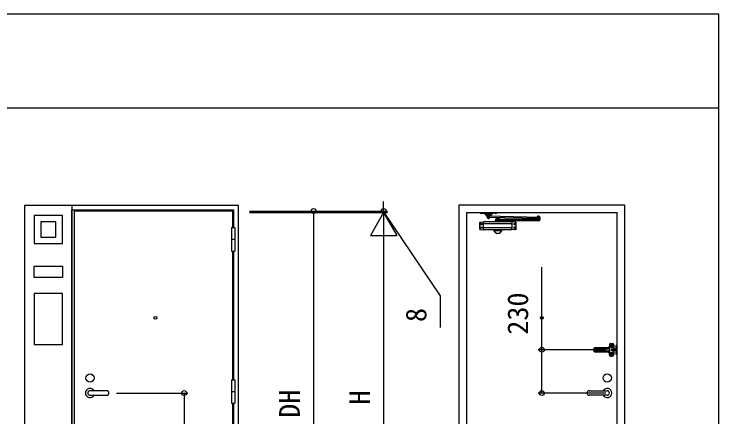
# Model space of a CAD drawing. Units: millimetres, scale not verified. Extents: x -437 to 438, y -344 to 340.
# Drawn here: x 251.3 to 438.4, y 199.3 to 306.3 of the extents above; entities that cross this region are included whole.
import ezdxf
from ezdxf.enums import TextEntityAlignment as Align

# ---------------------------------------------------------------- set-up
doc = ezdxf.new("R2010")
doc.units = ezdxf.units.MM
doc.header["$LTSCALE"] = 2
for name, color, linetype in [('0-6_YKK_A1', 4, 'Continuous'), ('0-7_YKK_D', 6, 'Continuous'), ('0-8_YKK_ZWAK', 7, 'Continuous')]:
    doc.layers.add(name, color=color, linetype=linetype)
doc.styles.add('ＭＳ ゴシック', font='')
doc.styles.get('ＭＳ ゴシック').set_extended_font_data('MS Gothic')

msp = doc.modelspace()

# ---------------------------------------------------------------- linework, layer by layer
at = {"layer": '0-6_YKK_A1'}
for p, q in [((371.4, 253.592), (411.4, 253.592)), ((371.4, 253.592), (371.4, 156.842)), ((375, 253.592), (379.5, 253.592)), ((375, 253.592), (375, 253.412)), ((375, 253.412), (376.283, 253.412)), ((375.1, 253.412), (375.6, 253.412)), ((376.283, 253.412), (378.217, 253.412)), ((376.525, 252.862), (376.331, 253.375)), ((376.525, 253.042), (376.36, 253.443)), ((376.525, 253.042), (377.05, 253.042)), ((376.525, 253.042), (376.525, 252.862)), ((376.525, 252.862), (377.975, 252.862)), ((376.9, 252.862), (376.9, 252.612)), ((377.6, 252.612), (376.9, 252.612)), ((376.903, 252.582), (376.903, 252.607)), ((377.603, 252.594), (376.903, 252.607)), ((377.013, 252.605), (377.013, 252.612)), ((377.45, 253.092), (377.05, 253.092)), ((377.05, 253.042), (377.45, 253.042)), ((377.45, 253.042), (377.975, 253.042)), ((377.488, 252.596), (377.488, 252.612)), ((377.6, 252.862), (377.6, 252.612)), ((377.603, 252.569), (377.603, 252.594)), ((377.975, 253.042), (378.14, 253.443)), ((377.975, 252.862), (378.169, 253.375)), ((377.975, 253.042), (377.975, 252.862)), ((377.975, 253.042), (377.975, 252.862)), ((379.5, 253.412), (378.217, 253.412)), ((378.9, 253.412), (379.4, 253.412)), ((378.9, 253.412), (379.4, 253.412)), ((379.5, 253.592), (379.5, 253.412)), ((411.4, 156.842), (411.4, 253.592)), ((374.9, 249.17), (374.9, 250.914)), ((374.992, 251.014), (375.94, 251.092)), ((383.56, 251.092), (375.94, 251.092)), ((375.94, 248.992), (375.94, 251.092)), ((376.777, 252.585), (376.773, 252.36)), ((376.773, 252.362), (390.97, 252.09)), ((390.975, 252.314), (376.777, 252.587)), ((376.875, 252.312), (376.875, 252.232)), ((376.875, 252.312), (377.625, 252.312)), ((376.875, 252.232), (377.625, 252.232)), ((376.898, 252.357), (376.898, 252.332)), ((377.598, 252.344), (376.898, 252.357)), ((377.598, 252.319), (376.898, 252.332)), ((377.603, 252.569), (376.903, 252.582)), ((377, 252.167), (377, 252.142)), ((377.5, 252.167), (377, 252.167)), ((377.5, 252.142), (377, 252.142)), ((377.02, 252.33), (377.038, 252.312)), ((377.038, 252.312), (377.463, 252.312)), ((377.038, 252.232), (377.463, 252.232)), ((377.038, 252.232), (377.038, 252.167)), ((377.038, 252.167), (377.463, 252.167)), ((377.32, 252.232), (377.32, 252.167)), ((377.472, 252.321), (377.463, 252.312)), ((377.463, 252.232), (377.463, 252.167)), ((377.5, 252.167), (377.5, 252.142)), ((377.598, 252.344), (377.598, 252.319)), ((377.625, 252.312), (377.625, 252.232)), ((378.875, 251.242), (378.9, 251.342)), ((380.625, 251.242), (378.875, 251.242)), ((378.875, 251.242), (378.875, 251.092)), ((380.625, 251.092), (378.875, 251.092)), ((380.6, 251.342), (378.9, 251.342)), ((379.1, 251.768), (379.1, 251.568)), ((379.15, 251.818), (390.846, 251.818)), ((379.15, 251.518), (390.296, 251.518)), ((379.3, 251.898), (379.3, 251.818)), ((379.425, 251.518), (379.393, 251.468)), ((380.107, 251.468), (379.393, 251.468)), ((379.393, 251.342), (379.393, 251.468)), ((379.425, 251.518), (380.075, 251.518)), ((379.5, 252.148), (379.5, 251.898)), ((379.5, 252.148), (380, 252.148)), ((379.5, 251.948), (380, 251.948)), ((379.75, 252.101), (379.75, 252.001)), ((380, 252.148), (380, 251.898)), ((380.075, 251.518), (380.107, 251.468)), ((380.107, 251.342), (380.107, 251.468)), ((380.625, 251.242), (380.6, 251.342)), ((380.625, 251.242), (380.625, 251.092)), ((384.508, 251.014), (383.56, 251.092)), ((383.56, 248.992), (383.56, 251.087)), ((384.6, 249.17), (384.6, 250.914)), ((390.871, 252.448), (390.121, 252.448)), ((390.121, 252.368), (390.121, 252.448)), ((390.871, 252.368), (390.121, 252.368)), ((390.146, 252.08), (390.147, 252.105)), ((390.146, 252.081), (390.846, 252.068)), ((390.146, 251.818), (390.146, 252.068)), ((390.146, 252.068), (390.846, 252.068)), ((390.15, 252.355), (390.85, 252.342)), ((390.15, 252.33), (390.15, 252.355)), ((390.15, 252.33), (390.85, 252.317)), ((390.246, 252.513), (390.746, 252.513)), ((390.259, 252.078), (390.259, 252.068)), ((390.271, 252.355), (390.284, 252.368)), ((390.284, 252.448), (390.284, 252.513)), ((390.709, 252.513), (390.284, 252.513)), ((390.709, 252.448), (390.284, 252.448)), ((390.296, 251.518), (390.696, 251.518)), ((390.296, 251.468), (390.696, 251.468)), ((390.426, 252.448), (390.426, 252.513)), ((390.696, 251.518), (390.846, 251.518)), ((390.696, 251.518), (390.846, 251.518)), ((390.709, 252.448), (390.709, 252.513)), ((390.732, 252.344), (390.709, 252.368)), ((390.734, 252.07), (390.734, 252.068)), ((390.746, 252.513), (390.746, 252.538)), ((390.846, 252.067), (390.847, 252.092)), ((390.846, 251.818), (390.846, 252.068)), ((390.85, 252.317), (390.85, 252.342)), ((390.871, 252.368), (390.871, 252.448)), ((390.896, 251.768), (390.896, 251.568)), ((390.975, 252.314), (390.97, 252.09)), ((308.975, 249.617), (309.925, 249.617)), ((308.975, 249.617), (308.975, 243.367)), ((309.925, 249.617), (309.925, 243.367)), ((374.992, 249.07), (375.94, 248.992)), ((375.16, 250.492), (375.16, 250.542)), ((375.225, 250.542), (375.16, 250.542)), ((375.225, 250.492), (375.16, 250.492)), ((375.225, 249.592), (375.16, 249.592)), ((375.16, 249.592), (375.16, 249.542)), ((375.225, 249.542), (375.16, 249.542)), ((375.325, 250.657), (375.275, 250.657)), ((375.275, 250.592), (375.275, 250.657)), ((375.275, 250.442), (375.275, 250.377)), ((375.275, 249.707), (375.325, 249.707)), ((375.275, 249.642), (375.275, 249.707)), ((375.275, 249.642), (375.275, 249.707)), ((375.275, 249.492), (375.275, 249.427)), ((375.275, 249.492), (375.275, 249.427)), ((375.275, 249.427), (375.325, 249.427)), ((375.325, 249.427), (375.275, 249.427)), ((375.325, 250.592), (375.325, 250.657)), ((375.325, 250.592), (375.325, 250.657)), ((375.325, 250.442), (375.325, 250.377)), ((375.325, 249.642), (375.325, 249.707)), ((375.325, 249.492), (375.325, 249.427)), ((375.325, 249.492), (375.325, 249.427)), ((375.375, 250.542), (375.44, 250.542)), ((375.375, 250.492), (375.44, 250.492)), ((375.375, 250.492), (375.44, 250.492)), ((375.375, 249.592), (375.44, 249.592)), ((375.375, 249.592), (375.44, 249.592)), ((375.375, 249.542), (375.44, 249.542)), ((375.44, 250.492), (375.44, 250.542)), ((375.44, 249.592), (375.44, 249.542)), ((383.56, 250.587), (375.94, 250.587)), ((383.56, 249.492), (375.94, 249.492)), ((383.56, 248.992), (375.94, 248.992)), ((378.763, 248.995), (378.743, 248.844)), ((380.758, 248.844), (380.737, 248.995)), ((383.56, 250.687), (383.21, 250.587)), ((383.21, 250.587), (383.56, 250.487)), ((384.508, 249.07), (383.56, 248.992)), ((384.125, 250.542), (384.06, 250.542)), ((384.06, 250.492), (384.06, 250.542)), ((384.125, 250.492), (384.06, 250.492)), ((384.125, 250.492), (384.06, 250.492)), ((384.125, 249.592), (384.06, 249.592)), ((384.125, 249.592), (384.06, 249.592)), ((384.06, 249.592), (384.06, 249.542)), ((384.125, 249.542), (384.06, 249.542)), ((384.175, 250.657), (384.225, 250.657)), ((384.175, 250.592), (384.175, 250.657)), ((384.225, 250.657), (384.175, 250.657)), ((384.175, 250.592), (384.175, 250.657)), ((384.175, 250.442), (384.175, 250.377)), ((384.175, 249.642), (384.175, 249.707)), ((384.175, 249.492), (384.175, 249.427)), ((384.175, 249.492), (384.175, 249.427)), ((384.225, 249.427), (384.175, 249.427)), ((384.175, 249.427), (384.225, 249.427)), ((384.225, 250.592), (384.225, 250.657)), ((384.225, 250.592), (384.225, 250.657)), ((384.225, 250.442), (384.225, 250.377)), ((384.225, 249.642), (384.225, 249.707)), ((384.225, 249.492), (384.225, 249.427)), ((384.225, 249.492), (384.225, 249.427)), ((384.275, 250.542), (384.34, 250.542)), ((384.275, 250.492), (384.34, 250.492)), ((384.275, 249.592), (384.34, 249.592)), ((384.275, 249.542), (384.34, 249.542)), ((384.34, 250.492), (384.34, 250.542)), ((384.34, 249.592), (384.34, 249.542)), ((378.743, 248.759), (378.743, 248.844)), ((378.743, 248.842), (380.758, 248.842)), ((380.748, 248.717), (378.752, 248.717)), ((379.255, 248.097), (378.765, 248.696)), ((380.129, 248.042), (379.371, 248.042)), ((380.245, 248.097), (380.735, 248.696)), ((380.758, 248.759), (380.758, 248.844)), ((308.975, 246.492), (309.925, 246.492)), ((308.975, 243.367), (309.925, 243.367)), ((309.35, 209.192), (309.35, 243.367)), ((309.55, 243.367), (309.55, 209.192)), ((405.685, 217.742), (408.912, 217.742)), ((405.685, 217.692), (408.923, 217.692)), ((405.71, 217.567), (409.16, 217.567)), ((405.71, 217.517), (409.114, 217.517)), ((405.71, 217.392), (408.876, 217.392)), ((409.124, 217.789), (409.354, 217.992)), ((409.46, 217.755), (409.214, 217.525)), ((409.4, 218.567), (409.4, 218.023)), ((409.4, 217.699), (409.4, 216.597)), ((409.5, 218.463), (409.45, 218.463)), ((410.45, 218.138), (409.45, 218.138)), ((410.5, 218.138), (409.485, 218.138)), ((409.525, 218.442), (409.926, 218.442)), ((409.637, 218.463), (409.595, 218.463)), ((409.65, 218.817), (410.1, 218.817)), ((409.7, 218.239), (409.7, 218.717)), ((409.7, 218.579), (409.7, 218.316)), ((409.763, 218.421), (409.805, 218.421)), ((409.798, 217.888), (410.5, 217.888)), ((409.819, 217.863), (409.819, 217.888)), ((409.875, 218.439), (409.875, 218.313)), ((409.875, 218.313), (410.225, 218.313)), ((410.45, 218.463), (409.9, 218.463)), ((409.9, 218.313), (409.9, 217.888)), ((409.9, 217.863), (409.9, 217.813)), ((409.9, 217.813), (409.925, 217.788)), ((409.925, 217.788), (410.175, 217.788)), ((410.255, 217.317), (409.995, 217.317)), ((410.255, 217.242), (409.995, 217.242)), ((410.062, 217.163), (410.02, 217.163)), ((410.125, 216.867), (410.125, 217.417)), ((410.188, 217.121), (410.23, 217.121)), ((410.2, 218.313), (410.2, 217.888)), ((410.2, 217.863), (410.2, 217.813)), ((410.225, 218.463), (410.225, 218.313)), ((410.3, 217.031), (410.3, 217.253)), ((410.35, 218.138), (410.35, 217.888)), ((410.384, 216.878), (410.384, 217.441)), ((410.575, 217.342), (410.492, 217.485)), ((410.492, 217.441), (410.492, 216.873)), ((410.5, 218.417), (410.5, 215.867)), ((410.5, 218.192), (410.5, 217.967)), ((410.5, 217.174), (410.5, 217.342)), ((410.5, 216.942), (410.5, 217.174)), ((410.925, 217.342), (410.575, 217.342)), ((410.575, 217.342), (410.575, 216.942)), ((410.925, 217.342), (411.15, 217.417)), ((410.925, 217.342), (410.925, 216.942)), ((411.15, 215.967), (411.15, 218.317)), ((411.225, 218.392), (411.4, 218.392)), ((408.923, 216.592), (405.685, 216.592)), ((408.912, 216.542), (405.685, 216.542)), ((405.71, 216.892), (408.876, 216.892)), ((405.71, 216.767), (409.114, 216.767)), ((405.71, 216.717), (409.16, 216.717)), ((409.124, 216.495), (409.354, 216.292)), ((409.46, 216.529), (409.214, 216.759)), ((409.4, 216.261), (409.4, 215.717)), ((409.4, 215.717), (409.4, 216.261)), ((410.45, 216.146), (409.45, 216.146)), ((409.5, 215.821), (409.45, 215.821)), ((410.5, 216.146), (409.485, 216.146)), ((409.525, 215.842), (409.926, 215.842)), ((409.637, 215.821), (409.595, 215.821)), ((409.65, 215.467), (410.1, 215.467)), ((409.7, 216.045), (409.7, 215.567)), ((409.7, 215.705), (409.7, 215.969)), ((409.763, 215.863), (409.805, 215.863)), ((409.798, 216.396), (410.5, 216.396)), ((409.819, 216.421), (410.281, 216.421)), ((409.819, 216.421), (409.819, 216.396)), ((409.875, 215.845), (409.875, 215.971)), ((409.875, 215.971), (410.225, 215.971)), ((409.9, 216.471), (409.925, 216.496)), ((409.9, 216.421), (409.9, 216.471)), ((409.9, 216.471), (410.2, 216.471)), ((409.9, 215.971), (409.9, 216.396)), ((410.45, 215.821), (409.9, 215.821)), ((409.925, 216.496), (410.175, 216.496)), ((410.255, 217.042), (409.995, 217.042)), ((410.255, 216.967), (409.995, 216.967)), ((410.2, 216.471), (410.175, 216.496)), ((410.2, 216.421), (410.2, 216.471)), ((410.2, 215.971), (410.2, 216.396)), ((410.225, 215.821), (410.225, 215.971)), ((410.281, 216.421), (410.281, 216.396)), ((410.35, 216.146), (410.35, 216.396)), ((410.575, 216.942), (410.492, 216.799)), ((410.5, 216.092), (410.5, 216.317)), ((410.925, 216.942), (410.575, 216.942)), ((410.925, 216.942), (411.15, 216.867)), ((411.225, 215.892), (411.4, 215.892)), ((308.975, 209.192), (309.925, 209.192)), ((308.975, 209.192), (308.975, 202.942)), ((309.925, 209.192), (309.925, 202.942)), ((276.25, 206.242), (271.45, 206.242)), ((308.975, 206.067), (309.925, 206.067)), ((403.95, 206.242), (408.75, 206.242)), ((271.45, 205.042), (276.25, 205.042)), ((408.75, 205.042), (403.95, 205.042)), ((308.975, 202.942), (309.925, 202.942)), ((309.35, 168.767), (309.35, 202.942)), ((309.55, 202.942), (309.55, 168.767))]:
    msp.add_line(p, q, dxfattribs=at)
for points in [[(266.65, 157.842), (254.15, 157.842), (254.15, 255.592), (266.65, 255.592)], [(413.4, 255.592), (369.4, 255.592), (369.4, 156.842), (413.4, 156.842)], [(256.65, 245.342), (264.15, 245.342), (264.15, 252.842), (256.65, 252.842)], [(258.4, 247.092), (262.4, 247.092), (262.4, 251.092), (258.4, 251.092)], [(264.15, 236.342), (256.65, 236.342), (256.65, 239.342), (264.15, 239.342)], [(256.65, 218.567), (264.15, 218.567), (264.15, 232.117), (256.65, 232.117)]]:
    msp.add_lwpolyline(points, close=True, dxfattribs=at)
for points in [[(266.65, 255.592), (310.8, 255.592), (310.8, 156.842), (265.4, 156.842), (265.4, 157.842)], [(309.55, 162.517), (309.55, 157.842), (266.65, 157.842), (266.65, 254.342), (309.55, 254.342), (309.55, 249.617)], [(309.35, 249.617), (309.35, 253.992), (267.25, 253.992), (267.25, 158.142), (309.35, 158.142), (309.35, 162.517)], [(379.3, 251.898), (380.2, 251.898), (380.2, 251.818)], [(390.246, 252.513), (390.246, 252.538), (390.746, 252.538)], [(375.275, 250.592), (375.275, 250.657), (375.325, 250.657)], [(375.275, 250.442), (375.275, 250.377), (375.325, 250.377)], [(375.325, 250.442), (375.325, 250.377), (375.275, 250.377)], [(375.325, 249.642), (375.325, 249.707), (375.275, 249.707)], [(383.56, 249.592), (383.21, 249.492), (383.56, 249.392)], [(384.175, 250.442), (384.175, 250.377), (384.225, 250.377)], [(384.225, 250.442), (384.225, 250.377), (384.175, 250.377)], [(384.225, 249.642), (384.225, 249.707), (384.175, 249.707)], [(384.175, 249.642), (384.175, 249.707), (384.225, 249.707)], [(409.595, 218.463), (409.595, 218.421), (409.637, 218.421)], [(409.721, 218.505), (409.721, 218.547), (409.679, 218.547), (409.679, 218.505)], [(409.679, 218.379), (409.679, 218.337), (409.721, 218.337), (409.721, 218.379)], [(409.805, 218.421), (409.805, 218.463), (409.763, 218.463)], [(409.819, 217.863), (410.281, 217.863), (410.281, 217.888)], [(409.9, 217.813), (410.2, 217.813), (410.175, 217.788)], [(410.02, 217.163), (410.02, 217.121), (410.062, 217.121)], [(410.146, 217.205), (410.146, 217.247), (410.104, 217.247), (410.104, 217.205)], [(410.104, 217.079), (410.104, 217.037), (410.146, 217.037), (410.146, 217.079)], [(410.23, 217.121), (410.23, 217.163), (410.188, 217.163)], [(409.595, 215.821), (409.595, 215.863), (409.637, 215.863)], [(409.679, 215.905), (409.679, 215.947), (409.721, 215.947), (409.721, 215.905)], [(409.721, 215.779), (409.721, 215.737), (409.679, 215.737), (409.679, 215.779)], [(409.805, 215.863), (409.805, 215.821), (409.763, 215.821)]]:
    msp.add_lwpolyline(points, dxfattribs=at)
for centre, radius in [((375.3, 250.517), 0.233), ((384.2, 250.517), 0.233), ((375.3, 249.567), 0.233), ((384.2, 249.567), 0.233), ((288.8, 225.642), 0.375), ((391.4, 225.642), 0.375), ((409.7, 218.442), 0.175), ((409.7, 215.842), 0.175), ((271.45, 209.642), 1.1), ((271.45, 209.642), 1.1), ((408.75, 209.642), 1.1), ((408.75, 209.642), 1.1)]:
    msp.add_circle(centre, radius, dxfattribs=at)
for centre, radius, start, end in [((375.35, 253.903), 0.551, 243.00853, 296.99147), ((376.25, 253.903), 0.551, 243.00853, 268.81891), ((376.167, 253.392), 0.2, 14.73217, 90), ((376.25, 253.903), 0.551, 268.81891, 296.99147), ((376.283, 253.362), 0.05, 14.73217, 90), ((377.05, 253.042), 0.05, 90, 180), ((377.45, 253.042), 0.05, 0, 90), ((378.25, 253.903), 0.551, 243.00853, 271.1811), ((378.333, 253.392), 0.2, 90, 165.26783), ((378.217, 253.362), 0.05, 90, 165.26783), ((378.25, 253.903), 0.551, 271.1811, 296.99147), ((379.15, 253.903), 0.551, 243.00853, 296.99147), ((390.496, 252.362), 0.305, 35.05114, 144.94886), ((375, 250.914), 0.1, 94.71375, 180), ((377.25, 252.317), 0.305, 215.05114, 324.94886), ((379.15, 251.768), 0.05, 90, 180), ((379.15, 251.568), 0.05, 180, 270), ((379.625, 251.966), 0.181, 46.39721, 133.60281), ((379.625, 252.129), 0.181, 226.39717, 313.60283), ((379.875, 251.966), 0.181, 46.39721, 133.60281), ((379.875, 252.129), 0.181, 226.39717, 313.60283), ((384.5, 250.914), 0.1, 0, 85.28625), ((390.296, 251.518), 0.05, 180, 270), ((390.696, 251.518), 0.05, 270, 0), ((390.846, 251.768), 0.05, 0, 90), ((390.846, 251.568), 0.05, 270, 0), ((375, 249.17), 0.1, 180, 265.28625), ((375.225, 250.592), 0.05, 270, 0), ((375.225, 250.442), 0.05, 0, 90), ((375.225, 249.642), 0.05, 270, 0), ((375.225, 249.492), 0.05, 0, 90), ((375.375, 250.592), 0.05, 179.99998, 270), ((375.375, 250.592), 0.05, 179.99998, 270), ((375.375, 250.442), 0.05, 90, 179.99998), ((375.375, 250.442), 0.05, 90, 179.99998), ((375.375, 249.642), 0.05, 180.00002, 270), ((375.375, 249.642), 0.05, 180.00002, 270), ((375.375, 249.492), 0.05, 90, 180.00002), ((375.375, 249.492), 0.05, 90, 180.00002), ((384.125, 250.592), 0.05, 270, 0.00002), ((384.125, 250.592), 0.05, 270, 0.00002), ((384.125, 250.442), 0.05, 0.00002, 90), ((384.125, 250.442), 0.05, 0.00002, 90), ((384.125, 249.642), 0.05, 270, 359.99998), ((384.125, 249.642), 0.05, 270, 359.99998), ((384.125, 249.492), 0.05, 0, 90), ((384.125, 249.492), 0.05, 0, 90), ((384.275, 250.592), 0.05, 180, 270), ((384.275, 250.442), 0.05, 90, 180), ((384.275, 249.642), 0.05, 180, 270), ((384.275, 249.492), 0.05, 90, 180), ((384.5, 249.17), 0.1, 274.71375, 0), ((378.843, 248.759), 0.1, 179.99979, 219.29003), ((379.371, 248.192), 0.15, 219.29003, 270), ((380.129, 248.192), 0.15, 270, 320.71003), ((380.658, 248.759), 0.1, 320.71009, 359.99998), ((405.685, 217.142), 0.6, 90, 270), ((405.685, 217.142), 0.55, 90, 270), ((405.71, 217.142), 0.425, 90, 270), ((405.71, 217.142), 0.375, 90, 270), ((405.71, 217.142), 0.25, 90, 270), ((408.876, 217.887), 0.494, 270, 313.01625), ((408.912, 218.237), 0.494, 270, 295.65255), ((408.923, 218.074), 0.382, 270, 328.61504), ((409.107, 217.767), 0.25, 270, 313.01625), ((409.16, 217.817), 0.25, 270, 313.01625), ((409.798, 217.393), 0.745, 90, 127.42729), ((409.65, 218.567), 0.25, 90, 180), ((409.45, 218.413), 0.05, 90, 180), ((409.45, 218.188), 0.05, 180, 270), ((409.798, 217.393), 0.495, 90, 133.01625), ((409.5, 218.438), 0.025, 1.14599, 90), ((409.7, 218.442), 0.175, 181.14599, 358.85401), ((409.637, 218.505), 0.042, 270, 0), ((409.637, 218.379), 0.042, 0, 90), ((409.763, 218.505), 0.042, 180, 270), ((409.763, 218.379), 0.042, 90, 180), ((409.995, 217.142), 0.175, 90, 270), ((409.9, 218.438), 0.025, 90, 178.85401), ((409.995, 217.142), 0.1, 90, 270), ((410.125, 217.142), 0.175, 53.82322, 306.17678), ((410.062, 217.205), 0.042, 270, 0), ((410.062, 217.079), 0.042, 0, 90), ((410.1, 218.417), 0.4, 0, 90), ((410.188, 217.205), 0.042, 180, 270), ((410.188, 217.079), 0.042, 90, 180), ((410.125, 217.142), 0.175, 306.17678, 53.82322), ((410.255, 217.142), 0.175, 72.49742, 90), ((410.255, 217.142), 0.1, 63.98159, 90), ((410.255, 217.142), 0.1, 270, 296.01841), ((410.255, 217.142), 0.1, 296.01841, 63.98159), ((410.776, 217.217), 0.477, 145.09054, 175.65058), ((410.255, 217.142), 0.175, 287.50258, 72.49742), ((410.437, 217.453), 0.0641, 30, 145.09054), ((410.45, 218.413), 0.05, 0, 90), ((410.45, 218.188), 0.05, 270, 0), ((411.225, 218.317), 0.075, 90, 179.99974), ((408.876, 216.398), 0.494, 46.98375, 90), ((408.912, 216.048), 0.494, 64.34745, 90), ((408.923, 216.21), 0.382, 31.38496, 90), ((409.107, 216.517), 0.25, 46.98375, 90), ((409.16, 216.467), 0.25, 46.98375, 90), ((409.798, 216.891), 0.745, 226.98375, 270), ((409.798, 216.891), 0.745, 232.57271, 270), ((409.45, 216.096), 0.05, 90, 180), ((409.45, 215.871), 0.05, 180, 270), ((409.65, 215.717), 0.25, 180, 270), ((409.798, 216.891), 0.495, 226.98375, 270), ((409.798, 216.891), 0.495, 226.98375, 270), ((409.5, 215.846), 0.025, 270, 358.85401), ((409.7, 215.842), 0.175, 1.14599, 178.85401), ((409.637, 215.905), 0.042, 270, 0), ((409.637, 215.779), 0.042, 0, 90), ((409.763, 215.905), 0.042, 180, 270), ((409.763, 215.779), 0.042, 90, 180), ((409.9, 215.846), 0.025, 181.14599, 270), ((410.1, 215.867), 0.4, 270, 0), ((410.255, 217.142), 0.175, 270, 287.50258), ((410.776, 217.067), 0.477, 184.34942, 214.90946), ((410.437, 216.831), 0.0641, 214.90946, 330), ((410.45, 216.096), 0.05, 0, 90), ((410.45, 215.871), 0.05, 270, 0), ((411.225, 215.967), 0.075, 179.99974, 270), ((271.45, 205.642), 1.225, 29.3272, 330.67287), ((271.45, 205.642), 0.6, 90, 270), ((271.45, 205.642), 0.6, 90, 270), ((275.85, 205.642), 0.6, 270, 90), ((403.95, 205.642), 0.6, 90, 270), ((408.75, 205.642), 1.225, 209.32713, 150.6728), ((408.75, 205.642), 0.6, 270, 90), ((408.75, 205.642), 0.6, 270, 90)]:
    msp.add_arc(centre, radius, start, end, dxfattribs=at)
at = {"layer": '0-7_YKK_D'}
for p, q in [((349.4, 253.992), (349.4, 256.542)), ((313.8, 253.992), (331.8, 253.992)), ((313.8, 253.992), (350.4, 253.992)), ((313.8, 253.592), (350.4, 253.592)), ((313.8, 253.592), (350.4, 253.592)), ((330.8, 253.992), (330.8, 158.142)), ((349.4, 253.592), (345.9, 247.53)), ((349.4, 253.592), (349.4, 253.992)), ((349.4, 253.592), (349.4, 253.992)), ((349.4, 253.592), (349.4, 251.042)), ((349.4, 253.592), (352.9, 247.53)), ((349.4, 253.592), (349.4, 241.468)), ((345.9, 247.53), (352.9, 247.53)), ((349.4, 246.592), (349.4, 165.592)), ((408.4, 217.142), (390.4, 217.142)), ((278.5, 205.642), (297.45, 205.642)), ((296.45, 205.642), (296.45, 158.142)), ((408.4, 205.642), (390.4, 205.642))]:
    msp.add_line(p, q, dxfattribs=at)
for points in [[(349.4, 253.792), (364.4, 231.45), (364.4, 223.018)], [(391.4, 205.642), (391.4, 217.142), (391.4, 239.118)]]:
    msp.add_lwpolyline(points, dxfattribs=at)
for centre in [(330.8, 253.992), (349.4, 253.992), (391.4, 217.142), (296.45, 205.642), (391.4, 205.642)]:
    msp.add_circle(centre, 0.637, dxfattribs=at)
at = {"layer": '0-8_YKK_ZWAK'}
for p, q in [((438.4, 306.3), (-436.6, 306.3)), ((438.4, 281.3), (-436.6, 281.3))]:
    msp.add_line(p, q, dxfattribs=at)
msp.add_lwpolyline([(-436.6, -343.7), (438.4, -343.7), (438.4, 306.3)], dxfattribs=at)

# ---------------------------------------------------------------- texts
at = {"layer": '0-7_YKK_D', "style": 'ＭＳ ゴシック'}
for s, p in [('230', (389.4, 221.138)), ('8', (362.4, 224.507)), ('DH', (328.8, 199.057)), ('H', (347.4, 202.598))]:
    msp.add_text(s, height=5.499, rotation=90, dxfattribs=at).set_placement(p, align=Align.BOTTOM_LEFT)

doc.saveas('drawing.dxf')
